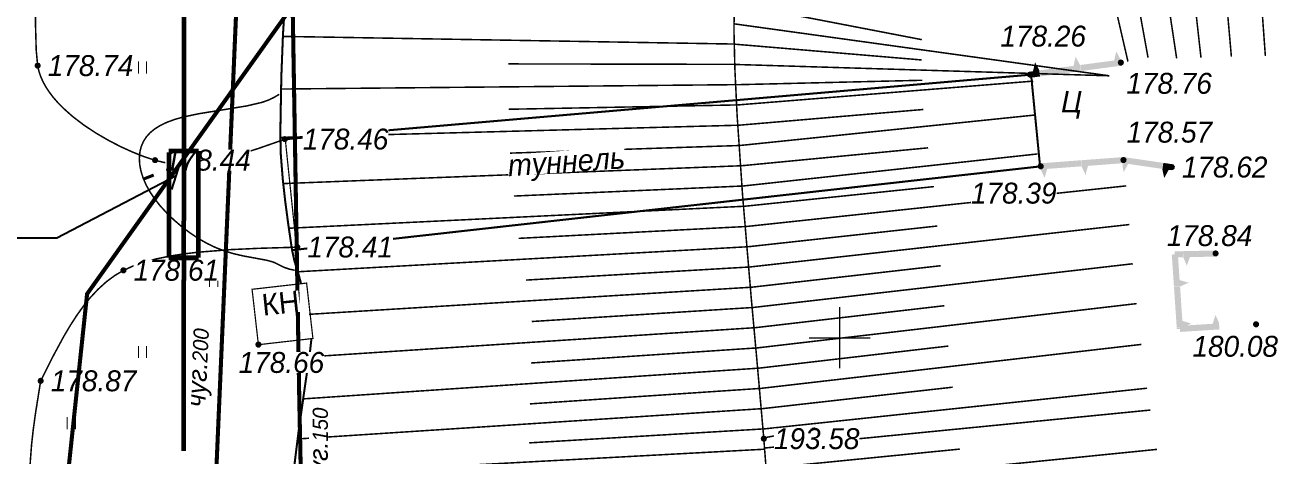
# Model space of a CAD drawing. Header units: millimetres. Extents: x 6735 to 13224, y -12144 to -9633.
# Drawn here: x 12022.8 to 12231.4, y -11669 to -11596.8 of the extents above; entities that cross this region are included whole.
import ezdxf
from ezdxf import colors
from ezdxf.entities.mleader import LeaderData, LeaderLine
from ezdxf.math import Vec2, Vec3

# ---------------------------------------------------------------- set-up
doc = ezdxf.new("R2010")
doc.units = ezdxf.units.MM
for name, pattern in [('Cплошная', [0]), ('Cплошная_0.50', [0]), ('Штриховая 1.5-1.5_0.50', [1.5, 0.75, -0.75]), ('Штриховая 2_0.50', [2, 1, -1])]:
    doc.linetypes.add(name, pattern=pattern)
for name, color, linetype, lineweight in [('КаБель силовой (Вновь)', 1, 'Continuous', 60), ('Линия выноска', 137, 'Continuous', 25), ('Строительный', 251, 'Continuous', 13)]:
    doc.layers.add(name, color=color, linetype=linetype, lineweight=lineweight)
doc.styles.add('Simplex', font='simplex.shx', dxfattribs={"width": 0.7, "oblique": 15})
doc.styles.get("Standard").update_dxf_attribs({"font": 'arial.ttf'})
doc.styles.add('БСАМ курсив малоконтрасный (Бм-431)', font='')
doc.styles.get('БСАМ курсив малоконтрасный (Бм-431)').set_extended_font_data('Bm431', italic=True)
doc.linetypes.add('Водопр', pattern='A,5,-1,["В",БСАМ курсив малоконтрасный (Бм-431),S=2,R=0,X=-1.2,Y=-1],-1,10,-2,10,-2,5', length=36)
doc.linetypes.add('Канализ', pattern='A,5,-1,["К",БСАМ курсив малоконтрасный (Бм-431),S=2,R=0,X=-1,Y=-1],-1,10,-2,10,-2,5', length=36)
doc.linetypes.add('КОНТУР', pattern='A,0,-0.5,[133,ltypeshp.shx,S=0.05,R=0,X=-0.5,Y=0],-0.5', length=1)

# ---------------------------------------------------------------- blocks, each defined once
blk = doc.blocks.new('2011 - 401 трава')
at = {"color": 7, "linetype": 'Continuous', "lineweight": 0, "const_width": 0.1, "flags": 128}
for points in [[(0, 0), (0, 1.2)], [(0.8, 0), (0.8, 1.2)]]:
    blk.add_lwpolyline(points, dxfattribs=at)
blk = doc.blocks.new('118 - 330 отм высот')
blk.add_hatch(color=7).paths.add_polyline_path([(0.098, 0.12), (0.002, 0.155), (-0.095, 0.121), (-0.146, 0.032), (-0.129, -0.069), (-0.05, -0.135), (0.052, -0.136), (0.131, -0.07), (0.149, 0.031)])
at = {"color": 7, "linetype": 'Continuous', "lineweight": 0, "const_width": 0.01, "flags": 128}
blk.add_lwpolyline([(0.098, 0.12), (0.002, 0.155), (-0.095, 0.121), (-0.146, 0.032), (-0.129, -0.069), (-0.05, -0.135), (0.052, -0.136), (0.131, -0.07), (0.149, 0.031), (0.098, 0.12)], close=True, dxfattribs=at)
blk = doc.blocks.new('Крест')
at = {"color": 0, "linetype": 'Continuous', "lineweight": 0, "flags": 128}
for points in [[(0, -1), (0, 1)], [(-1, 0), (1, 0)]]:
    blk.add_lwpolyline(points, dxfattribs=at)
blk = doc.blocks.new('_Oblique')
at = {"color": 0, "lineweight": -2}
blk.add_line((-0.5, -0.5), (0.5, 0.5), dxfattribs=at)

msp = doc.modelspace()

# ---------------------------------------------------------------- hatches: boundary and pattern name
at = {"layer": 'Строительный'}
for points in [[(12199.25813, -11603.57846), (12199.28971, -11603.57426), (12199.3068, -11603.57199), (12199.28366, -11603.5287), (12199.20096, -11603.39), (12198.91143, -11602.90447), (12199.28366, -11603.5287), (12198.59895, -11602.24773), (12198.55618, -11602.16771), (12198.53579, -11602.25612), (12198.25017, -11603.49464), (12198.20939, -11603.67145), (12198.24254, -11603.6791), (12198.20939, -11603.67145), (12198.20652, -11603.68389), (12192.51291, -11604.4405), (12192.64728, -11605.45161), (12199.38802, -11604.55585)], [(12206.04755, -11602.67623), (12206.04691, -11602.67147), (12206.03858, -11602.60878), (12206.03172, -11602.55712), (12206.0303, -11602.54645), (12205.38836, -11601.3455), (12205.34559, -11601.26549), (12205.3252, -11601.35389), (12205.03958, -11602.59241), (12204.9988, -11602.76922), (12204.99593, -11602.78166), (12199.30232, -11603.53827), (12199.43669, -11604.54938), (12206.17743, -11603.65362)], [(12191.00329, -11605.67007), (12192.59861, -11605.45807), (12192.46873, -11604.48069), (12192.5003, -11604.47649), (12192.51739, -11604.47422), (12192.49425, -11604.43092), (12192.46424, -11604.44697), (12192.49425, -11604.43092), (12192.41155, -11604.29223), (12192.12201, -11603.80668), (12192.49425, -11604.43092), (12191.80954, -11603.14996), (12191.76677, -11603.06995), (12191.74639, -11603.15835), (12191.77954, -11603.166), (12191.74639, -11603.15835), (12191.46076, -11604.39687), (12191.41998, -11604.57368), (12191.45313, -11604.58133), (12191.41998, -11604.57368), (12191.41711, -11604.58611), (12190.86893, -11604.65896), (12190.90073, -11604.89826)], [(12192.74392, -11620.96971), (12192.74914, -11621.03913), (12192.75311, -11621.09207), (12192.79128, -11621.16509), (12193.0518, -11621.66349), (12192.75311, -11621.09207), (12192.75396, -11621.10328), (12193.32541, -11622.33702), (12193.36442, -11622.42124), (12193.39041, -11622.33214), (12193.7451, -11621.11596), (12193.79708, -11620.93775), (12193.80073, -11620.92522), (12199.52742, -11620.49495), (12199.451, -11619.47781), (12192.67011, -11619.98729)], [(12199.5749, -11620.45647), (12199.54239, -11620.45892), (12199.52481, -11620.46023), (12199.54592, -11620.50581), (12199.62226, -11620.65185), (12199.88278, -11621.15025), (12199.54592, -11620.50581), (12200.15638, -11621.82378), (12200.18797, -11621.80915), (12200.22138, -11621.81889), (12200.57608, -11620.60272), (12200.62805, -11620.4245), (12200.59464, -11620.41476), (12200.62805, -11620.4245), (12200.6317, -11620.41198), (12206.35839, -11619.9817), (12206.28197, -11618.96457), (12199.50108, -11619.47405)], [(12206.54953, -11619.4559), (12206.51132, -11618.94734), (12206.33205, -11618.9608), (12206.40587, -11619.94323), (12206.37337, -11619.94567), (12206.35578, -11619.94699), (12206.37689, -11619.99257), (12206.40847, -11619.97794), (12206.37689, -11619.99257), (12206.45039, -11620.13318), (12206.37689, -11619.99257), (12206.44838, -11620.14691), (12206.40623, -11620.43485), (12206.40248, -11620.46052), (12206.45164, -11620.64434), (12206.40248, -11620.46052), (12206.39187, -11620.53294), (12206.57142, -11621.36138), (12206.59108, -11621.4521), (12206.63591, -11621.37083), (12207.24784, -11620.26157), (12207.33751, -11620.09903), (12207.34381, -11620.0876), (12213.02609, -11620.91936), (12213.17382, -11619.91011), (12206.62339, -11618.95128)], [(12213.07579, -11620.92663), (12213.04177, -11620.934), (12213.08434, -11621.0932), (12213.22964, -11621.63649), (12213.04177, -11620.934), (12213.34942, -11622.35353), (12213.38343, -11622.34616), (12213.41391, -11622.36297), (12214.02584, -11621.25372), (12214.11551, -11621.09118), (12214.08503, -11621.07436), (12214.11551, -11621.09118), (12214.12181, -11621.07975), (12214.56043, -11621.14395), (12214.59303, -11620.92125), (12214.70816, -11620.13471), (12213.22352, -11619.91739), (12213.08083, -11620.89219), (12213.04858, -11620.88747), (12213.03113, -11620.88492), (12213.04177, -11620.934)], [(12200.19539, -11621.908), (12200.22138, -11621.81889), (12200.18797, -11621.80915), (12200.15638, -11621.82378)], [(12213.41391, -11622.36297), (12213.38343, -11622.34616), (12213.34942, -11622.35353), (12213.36908, -11622.44424)], [(12215.13876, -11634.92597), (12215.14482, -11635.22549), (12214.84591, -11635.24571), (12214.63598, -11635.25991), (12215.00024, -11640.64484), (12215.98391, -11640.5783), (12215.98607, -11640.61013), (12215.98723, -11640.62736), (12216.032, -11640.60702), (12217.35448, -11640.0064), (12217.34039, -11639.97537), (12217.35017, -11639.94273), (12216.13294, -11639.57786), (12215.95886, -11639.52568), (12215.94662, -11639.52201), (12215.68974, -11635.72457), (12216.55762, -11635.707), (12216.53698, -11634.68721), (12215.1345, -11634.71559)], [(12216.60609, -11635.67194), (12216.57419, -11635.67259), (12216.55693, -11635.67293), (12216.57512, -11635.71862), (12216.64192, -11635.86587), (12216.87543, -11636.3806), (12216.57512, -11635.71862), (12217.11253, -11637.06802), (12217.14615, -11637.15244), (12217.17633, -11637.06673), (12217.59835, -11635.86811), (12217.65871, -11635.69669), (12217.66295, -11635.68463), (12221.9735, -11635.5974), (12221.9572, -11634.79239), (12221.95286, -11634.57761), (12216.58614, -11634.68622)], [(12216.44616, -11647.41185), (12216.44831, -11647.44369), (12216.44948, -11647.46091), (12216.49425, -11647.44058), (12217.81673, -11646.83995), (12217.89946, -11646.80238), (12217.81242, -11646.77629), (12217.80264, -11646.80893), (12217.81242, -11646.77629), (12216.59519, -11646.41142), (12216.4211, -11646.35923), (12216.40886, -11646.35557), (12216.02123, -11640.62506), (12215.00355, -11640.6939), (12215.46248, -11647.47839)], [(12217.35017, -11639.94273), (12217.34039, -11639.97537), (12217.35448, -11640.0064), (12217.43722, -11639.96882)], [(12215.50984, -11647.72772), (12215.98833, -11647.69536), (12216.01807, -11648.17402), (12216.01996, -11648.20437), (12222.60447, -11647.7952), (12222.54332, -11646.81118), (12222.54121, -11646.77717), (12222.53586, -11646.69108), (12222.53519, -11646.68031), (12221.97894, -11645.4375), (12221.94182, -11645.35456), (12221.91525, -11645.44146), (12221.94784, -11645.45142), (12221.91525, -11645.44146), (12221.54372, -11646.65667), (12221.49058, -11646.83047), (12221.48685, -11646.84269), (12215.95669, -11647.18634), (12215.97575, -11647.49295), (12215.4658, -11647.52745), (12215.47949, -11647.72977)]]:
    msp.add_hatch(color=7, dxfattribs=at).paths.add_polyline_path(points)

# ---------------------------------------------------------------- linework, layer by layer
at = {"layer": 'Строительный', "linetype": 'Канализ', "const_width": 0.68, "flags": 128}
for points in [[(12057.7419, -11879.3745), (12057.14034, -11847.72711), (12057.62014, -11731.76851), (12053.76233, -11695.79404), (12058.72864, -11581.1034), (12056.43573, -11428.64145), (12058.39611, -11333.21934)], [(12067.74252, -11879.4267), (12067.60131, -11799.70877), (12069.3422, -11690.60481), (12068.68907, -11659.0806), (12066.05862, -11502.42892), (12065.96004, -11334.9784)]]:
    msp.add_lwpolyline(points, dxfattribs=at)
at = {"layer": 'Строительный', "color": 7, "linetype": 'Штриховая 1.5-1.5_0.50', "lineweight": 0, "ltscale": 2, "const_width": 0.255, "flags": 128}
for points in [[(12552.52685, -11398.0383), (12178.44197, -11397.34724), (12155.41071, -11396.91337), (12147.35481, -11396.87452), (12143.04696, -11396.99392), (12141.82936, -11397.15649), (12140.58815, -11397.45015), (12139.31487, -11397.87682), (12137.99486, -11398.44136), (12135.81692, -11399.60417), (12133.25631, -11401.23804), (12131.52636, -11402.42584), (12128.70163, -11404.33592), (12128.06129, -11404.7475), (12121.87719, -11408.77362), (12116.89697, -11412.14775), (12112.47379, -11415.29012), (12107.52552, -11419.05422), (12105.42538, -11420.77604), (12103.57838, -11422.38795), (12099.30794, -11426.4311), (12093.946, -11431.80655), (12088.26834, -11437.71801), (12082.55666, -11443.85628), (12077.17256, -11449.84426), (12072.83476, -11454.89603), (12068.94557, -11459.6858), (12065.28175, -11464.42493), (12061.63006, -11469.41224), (12058.22147, -11474.35729), (12054.88482, -11479.53449), (12051.81196, -11484.67483), (12048.20645, -11490.76944), (12044.17163, -11497.56875), (12041.61373, -11502.03309), (12039.37624, -11506.11329), (12037.37959, -11509.95466), (12035.60418, -11513.59581), (12033.5698, -11518.15885), (12031.88607, -11522.45069), (12030.5456, -11526.49025), (12029.54562, -11530.2861), (12028.71991, -11534.62949), (12027.91822, -11540.23329), (12027.15235, -11547.01661), (12026.44037, -11554.82056), (12025.89016, -11562.1317), (12025.41266, -11569.78557), (12025.02614, -11577.49092), (12024.75015, -11584.8611), (12024.60044, -11591.43743), (12024.58208, -11596.93229), (12024.69584, -11601.06235), (12024.93692, -11603.65924), (12025.13225, -11604.53455), (12025.42398, -11605.41388), (12025.81181, -11606.29632), (12026.29526, -11607.18078), (12026.87391, -11608.0664), (12027.54666, -11608.9514), (12028.31231, -11609.83419), (12029.16913, -11610.71279), (12030.7856, -11612.15499), (12032.63186, -11613.56613), (12034.68681, -11614.92987), (12036.91172, -11616.2204), (12038.85396, -11617.21585), (12040.82525, -11618.11247), (12042.76202, -11618.88115), (12044.57136, -11619.48482), (12046.12303, -11619.85464), (12047.76518, -11620.06724), (12049.50523, -11620.12363), (12051.35466, -11620.0242), (12053.00871, -11619.81895), (12054.76559, -11619.50078), (12056.64409, -11619.06639), (12058.6823, -11618.50704), (12061.8769, -11617.49718), (12066.28212, -11615.96162)], [(12068.35614, -11634.02199), (12061.81794, -11634.21705), (12057.15718, -11634.43359), (12051.63301, -11634.87603), (12049.25429, -11635.16686), (12047.08815, -11635.50895), (12044.76731, -11635.98562), (12042.70035, -11636.54266), (12040.87364, -11637.18376), (12039.27897, -11637.91185), (12037.82454, -11638.7744), (12036.41912, -11639.81943), (12035.05634, -11641.05161), (12033.72717, -11642.47907), (12032.62549, -11643.84173), (12031.53029, -11645.36316), (12030.42978, -11647.05953), (12029.3016, -11648.96521), (12027.63301, -11652.05055), (12025.43915, -11656.41082)], [(12025.43915, -11656.41082), (12024.58318, -11661.75703), (12024.19548, -11664.57948), (12023.91531, -11667.10969), (12023.70577, -11669.87958), (12023.62362, -11672.47524), (12023.66636, -11676.43694), (12023.82287, -11682.45577), (12024.37022, -11696.14042), (12024.73018, -11702.02418), (12025.06746, -11705.26629), (12025.27477, -11706.21422), (12025.57275, -11707.17884), (12025.96343, -11708.16696), (12026.45143, -11709.19034), (12027.41314, -11710.87641), (12028.72864, -11712.86369), (12029.64557, -11714.16646), (12031.20533, -11716.41461), (12040.17771, -11729.64748), (12059.09088, -11757.43094), (12082.97444, -11792.48968)]]:
    msp.add_lwpolyline(points, dxfattribs=at)
at = {"layer": 'Строительный', "color": 7, "linetype": 'КОНТУР', "lineweight": 0, "ltscale": 2, "const_width": 0.34, "flags": 128}
for points in [[(12121.69352, -11483.65153), (12113.25049, -11493.04578), (12104.3072, -11503.09116), (12097.77879, -11510.64487), (12094.16362, -11514.80645), (12092.67535, -11516.49177), (12089.89195, -11519.76096), (12087.77108, -11522.50153), (12086.59574, -11524.1956), (12085.57007, -11525.83944), (12084.68031, -11527.45516), (12083.91957, -11529.05549), (12083.04669, -11531.18821), (12081.9133, -11534.18471), (12079.0708, -11542.21684), (12075.80056, -11552.02714), (12072.76232, -11561.66789), (12071.24469, -11566.75003), (12069.96886, -11571.25415), (12068.95955, -11575.09278), (12068.22909, -11578.21872), (12067.68021, -11581.10453), (12067.19306, -11584.32509), (12066.76818, -11587.87679), (12066.4061, -11591.7553), (12065.97743, -11598.25597), (12065.69403, -11605.50651), (12065.54242, -11613.95436), (12065.52638, -11615.29678), (12065.61145, -11618.58912), (12065.94109, -11622.72293), (12066.33184, -11626.22842), (12066.8483, -11630.14194), (12067.33157, -11633.44689), (12067.4898, -11634.5184), (12067.89114, -11636.33411), (12068.29486, -11637.64737), (12068.44522, -11638.12165), (12068.94483, -11639.92178), (12069.00174, -11640.13669)], [(12070.72884, -11649.33103), (12070.5229, -11651.21382), (12069.85705, -11655.86164), (12069.65506, -11657.23901), (12068.57296, -11664.91328), (12067.79541, -11671.18418), (12067.3666, -11675.31593), (12067.06408, -11679.01205), (12066.88657, -11682.28817), (12066.83392, -11685.14822), (12066.90031, -11688.48926), (12067.07883, -11693.04186), (12067.76075, -11705.5145), (12068.61134, -11718.50073), (12069.60886, -11732.19481), (12070.49327, -11743.15164), (12071.11211, -11749.59468), (12071.67014, -11753.29887), (12072.46821, -11757.12058), (12073.41921, -11760.75935), (12074.57939, -11764.5182), (12075.81605, -11768.04312), (12077.23636, -11771.70193), (12078.95976, -11775.82518), (12080.71093, -11779.77096), (12082.97412, -11784.51783), (12085.22921, -11788.85318), (12086.56836, -11791.2381), (12087.89668, -11793.46062), (12089.21217, -11795.51739), (12090.5133, -11797.40603), (12093.66942, -11801.5858), (12097.49787, -11806.27258), (12101.84247, -11811.26764), (12106.39716, -11816.21204), (12111.23886, -11821.16024), (12115.85258, -11825.55601), (12120.6176, -11829.99728), (12127.17925, -11836.10524), (12130.99865, -11839.54545), (12134.47151, -11842.55489), (12137.70448, -11845.22583), (12140.72731, -11847.5824), (12144.41018, -11850.22497), (12147.79053, -11852.37092), (12149.37199, -11853.26069), (12150.88202, -11854.02888), (12152.32142, -11854.67591), (12153.69072, -11855.20201), (12155.05133, -11855.62214), (12156.50855, -11855.96653), (12158.06357, -11856.23547), (12159.71813, -11856.42925), (12161.47306, -11856.54807), (12163.33283, -11856.59235), (12165.30158, -11856.56217), (12167.38625, -11856.45745), (12170.47143, -11856.18959), (12173.84588, -11855.77437), (12177.56119, -11855.20771), (12182.10282, -11854.41572), (12183.7149, -11854.12184), (12189.85752, -11853.05824), (12191.87022, -11852.79011), (12193.49257, -11852.65177), (12201.77299, -11852.28724), (12210.05845, -11852.02603), (12218.34644, -11851.81647)]]:
    msp.add_lwpolyline(points, dxfattribs=at)
at = {"layer": 'Строительный', "color": 7, "linetype": 'Cплошная_0.50', "lineweight": 0, "flags": 128}
for points, const_width in [([(12146.38495, -11665.93858), (12146.39637, -11666.09012), (12146.44165, -11666.694), (12147.59851, -11681.59548), (12148.33513, -11689.96441), (12149.05804, -11697.08009), (12149.95111, -11704.3668), (12150.87556, -11710.28525), (12152.04839, -11716.56088), (12153.13825, -11721.79397), (12154.59296, -11727.81572), (12155.35337, -11730.56355), (12156.14261, -11733.16125), (12157.1066, -11736.02345), (12158.11918, -11738.70936), (12159.18388, -11741.22832), (12160.30325, -11743.58633), (12161.55554, -11745.93608), (12162.99667, -11748.38671), (12164.61444, -11750.91737), (12166.39075, -11753.49973), (12168.13057, -11755.873), (12169.96044, -11758.23035), (12171.85351, -11760.53716), (12173.7764, -11762.75272), (12175.62418, -11764.7628), (12177.43024, -11766.61034), (12179.15883, -11768.25879), (12180.77584, -11769.6756), (12182.3569, -11770.92144), (12184.04569, -11772.11533), (12185.83401, -11773.25148), (12187.71214, -11774.32369), (12189.60086, -11775.2926), (12191.5523, -11776.19051), (12193.55466, -11777.012), (12195.59509, -11777.75179), (12197.63665, -11778.3981), (12199.68881, -11778.95552), (12201.73793, -11779.42034), (12203.77042, -11779.78948), (12205.87796, -11780.04314), (12208.55612, -11780.22561), (12211.81682, -11780.33776), (12215.69048, -11780.38068), (12213.75365, -11780.35922), (12239.36793, -11779.91556), (12234.17106, -11780.03491), (12244.5648, -11779.79621), (12254.72403, -11779.62771), (12259.69392, -11779.50897), (12264.88256, -11779.38528), (12275.0419, -11779.22003), (12292.29053, -11779.19284), (12296.47671, -11779.19358), (12316.91639, -11779.18742), (12338.72019, -11779.08913), (12343.38983, -11779.04004), (12355.71652, -11778.90118), (12372.71137, -11778.59), (12381.52127, -11778.32392), (12389.69264, -11777.98576), (12409.33517, -11776.97166), (12420.61212, -11776.28664), (12430.11983, -11775.60951), (12439.31221, -11774.7936), (12442.87494, -11774.39283), (12445.74359, -11773.99741), (12451.25615, -11773.00418), (12456.79564, -11771.74002), (12462.31449, -11770.21183), (12467.658, -11768.45836), (12470.304, -11767.47998), (12472.86902, -11766.45397), (12475.34296, -11765.38438), (12477.71688, -11764.27507), (12480.10951, -11763.06982), (12482.54352, -11761.75981), (12484.98758, -11760.36189), (12487.41084, -11758.89371), (12489.85764, -11757.32444), (12492.22092, -11755.71863), (12494.47356, -11754.09473), (12496.59305, -11752.46897), (12498.69339, -11750.74259), (12500.59958, -11749.04692), (12502.29605, -11747.39579), (12503.7716, -11745.80016), (12505.07185, -11744.19822), (12506.31369, -11742.44662), (12507.50084, -11740.54017), (12508.63863, -11738.47031), (12509.56273, -11736.59301), (12510.46207, -11734.58024), (12511.34347, -11732.41686), (12512.21953, -11730.0721), (12513.50635, -11726.28585), (12515.02225, -11721.41936), (12516.3586, -11716.59434), (12517.79955, -11710.60469), (12519.23059, -11703.94086), (12520.57172, -11696.9889), (12521.79242, -11689.84651), (12522.74803, -11683.2881), (12523.56736, -11676.03395), (12524.50445, -11665.87361), (12526.21522, -11644.17326), (12526.96093, -11634.00955), (12527.587, -11625.48794), (12528.05287, -11619.86456), (12528.81827, -11611.64471), (12529.04449, -11609.26215), (12529.89403, -11599.84177), (12530.38947, -11593.02808), (12530.57472, -11589.19998), (12530.63693, -11585.9839), (12530.57701, -11583.33059), (12530.39432, -11581.21819), (12530.05889, -11579.24615), (12529.56854, -11577.22708), (12528.92518, -11575.16902), (12528.13198, -11573.08213), (12527.27025, -11571.13944), (12526.28931, -11569.19286), (12525.19519, -11567.25437), (12523.99603, -11565.33845), (12522.78118, -11563.57119), (12521.49217, -11561.85239), (12520.14049, -11560.19739), (12518.73976, -11558.6229), (12517.34391, -11557.21116), (12515.79276, -11555.81331), (12514.08653, -11554.42954), (12512.22539, -11553.05999), (12510.45483, -11551.86356), (12508.56372, -11550.67822), (12506.55188, -11549.50385), (12504.41869, -11548.3401), (12500.50839, -11546.38331), (12496.22832, -11544.44782), (12491.07364, -11542.31543), (12485.51964, -11540.17862), (12478.35006, -11537.64464), (12471.56008, -11535.50075), (12467.65759, -11534.40274), (12463.9811, -11533.47735), (12460.54579, -11532.72839), (12457.36131, -11532.15792), (12454.04991, -11531.7024), (12450.22644, -11531.2972), (12445.8708, -11530.94014), (12440.94362, -11530.62797), (12431.99869, -11530.22235), (12420.79883, -11529.8845), (12411.28283, -11529.665), (12400.64596, -11529.41498), (12390.35977, -11529.18679), (12377.65395, -11528.98397), (12350.09398, -11528.70556), (12323.33842, -11528.59153), (12297.14318, -11528.62136), (12270.94779, -11528.81466), (12259.01842, -11529.00235), (12249.65005, -11529.24345), (12243.40579, -11529.44095), (12231.50784, -11529.8363), (12221.5791, -11530.28572), (12213.38086, -11530.82646), (12208.90071, -11531.22571), (12204.87196, -11531.67627), (12201.26661, -11532.18127), (12198.06959, -11532.74287), (12196.54165, -11533.04306), (12189.63142, -11534.43621), (12184.52194, -11535.59357), (12180.72993, -11536.58137), (12177.29764, -11537.61068), (12174.15761, -11538.70181), (12171.2817, -11539.86481), (12168.09413, -11541.3968), (12166.63018, -11542.21101), (12165.25018, -11543.05875), (12163.95229, -11543.94121), (12162.73576, -11544.85892), (12161.59963, -11545.81263), (12160.54317, -11546.80293), (12158.41746, -11549.10956), (12156.29427, -11551.80672), (12154.20094, -11554.85978), (12152.16887, -11558.22304), (12150.28466, -11561.73557), (12148.51894, -11565.43388), (12146.90068, -11569.25729), (12145.45627, -11573.14341), (12144.17048, -11577.16015), (12143.1151, -11581.11484), (12142.30561, -11584.94921), (12141.75214, -11588.61511), (12141.58316, -11590.42791), (12141.4689, -11592.55517), (12141.40446, -11597.75561), (12141.55864, -11604.22346), (12141.93199, -11611.98254), (12142.863, -11625.57149), (12144.31121, -11642.72372), (12145.17155, -11652.16343), (12146.38048, -11665.87964)], 0.255), ([(12159.26403, -11548.14373), (12157.45627, -11550.28171), (12155.65915, -11552.69086), (12153.89018, -11555.34772), (12152.16887, -11558.22304), (12150.28466, -11561.73557), (12148.51894, -11565.43388), (12146.90068, -11569.25729), (12145.45627, -11573.14341), (12144.17048, -11577.16015), (12143.1151, -11581.11484), (12142.30561, -11584.94921), (12141.75214, -11588.61511), (12141.58316, -11590.42791), (12141.4689, -11592.55517), (12141.40446, -11597.75561), (12141.55864, -11604.22346), (12141.93199, -11611.98254), (12142.863, -11625.57149), (12144.31121, -11642.72372), (12145.17155, -11652.16343), (12146.39637, -11666.09012), (12146.44165, -11666.694), (12147.59851, -11681.59548), (12148.33513, -11689.96441), (12149.05804, -11697.08009), (12149.95111, -11704.3668), (12150.87556, -11710.28525), (12152.04839, -11716.56088), (12153.13825, -11721.79397), (12154.59296, -11727.81572), (12155.35337, -11730.56355), (12156.14261, -11733.16125), (12157.1066, -11736.02345), (12158.11918, -11738.70936), (12159.18388, -11741.22832), (12160.30325, -11743.58633), (12161.55554, -11745.93608), (12162.99667, -11748.38671), (12164.61444, -11750.91737), (12166.39075, -11753.49973), (12168.13057, -11755.873), (12169.96044, -11758.23035), (12171.85351, -11760.53716), (12173.7764, -11762.75272), (12175.62418, -11764.7628), (12177.43024, -11766.61034), (12179.15883, -11768.25879), (12180.77584, -11769.6756), (12182.3569, -11770.92144), (12184.04569, -11772.11533), (12185.83401, -11773.25148), (12187.71214, -11774.32369), (12189.60086, -11775.2926), (12191.5523, -11776.19051), (12193.55466, -11777.012), (12195.59509, -11777.75179), (12197.63665, -11778.3981), (12199.68881, -11778.95552), (12201.73793, -11779.42034), (12203.77042, -11779.78948), (12205.87796, -11780.04314), (12208.55612, -11780.22561), (12211.81682, -11780.33776), (12215.69048, -11780.38068), (12217.07486, -11780.37988)], 0.255), ([(12068.21466, -11633.90735), (12066.36788, -11616.09244)], 0.204)]:
    msp.add_lwpolyline(points, dxfattribs=dict(at, const_width=const_width))
at = {"layer": 'Строительный', "color": 7, "linetype": 'Cплошная', "lineweight": 0, "const_width": 0.255, "flags": 128}
for points in [[(12211.5495, -11530.97873), (12219.51866, -11602.30067)], [(12218.33075, -11530.47622), (12224.60682, -11602.15969)], [(12225.12058, -11530.10574), (12230.28756, -11602.03694)], [(12198.07071, -11532.74265), (12210.66709, -11602.32955)], [(12204.7869, -11531.68694), (12215.45302, -11602.44473)], [(12191.40098, -11534.06721), (12207.30277, -11602.95377)], [(12141.44561, -11593.24417), (12172.8243, -11599.29434)], [(12141.39986, -11596.64374), (12204.20299, -11605.34451)], [(12141.43663, -11600.03068), (12065.95239, -11598.74859)], [(12141.43689, -11600.04348), (12172.81994, -11602.694)], [(12141.53029, -11603.42936), (12103.64661, -11603.35421)], [(12141.53072, -11603.44216), (12204.20299, -11605.34451)], [(12141.66652, -11606.83943), (12172.93475, -11606.09197)], [(12141.83485, -11610.23525), (12191.45377, -11606.23304)], [(12141.66594, -11606.82664), (12065.64288, -11607.55747)], [(12141.83416, -11610.22246), (12103.70228, -11610.94529)], [(12142.02928, -11613.62968), (12173.06656, -11610.97902)], [(12142.24516, -11617.02281), (12191.88924, -11611.89142)], [(12142.0285, -11613.6169), (12065.5236, -11615.66034)], [(12142.24431, -11617.01004), (12103.95814, -11618.28457)], [(12142.47898, -11620.41476), (12173.88539, -11617.39614)], [(12142.72801, -11623.80562), (12192.17957, -11618.42032)], [(12142.47807, -11620.40199), (12066.00818, -11623.38177)], [(12142.72705, -11623.79286), (12104.58652, -11625.46822)], [(12142.99004, -11627.19551), (12174.8497, -11623.88571)], [(12143.26324, -11630.58452), (12207.00877, -11623.76534)], [(12142.98904, -11627.18275), (12066.94961, -11630.85519)], [(12143.26219, -11630.57176), (12105.37643, -11632.54818)], [(12143.54601, -11633.97274), (12175.41018, -11630.47972)], [(12143.83695, -11637.36026), (12207.54157, -11630.23377)], [(12143.54493, -11633.95998), (12068.44955, -11638.13545)], [(12143.83584, -11637.34751), (12106.62771, -11639.52932)], [(12144.13475, -11640.74719), (12175.97766, -11637.12572)], [(12144.43811, -11644.13364), (12208.11656, -11636.79774)], [(12144.13361, -11640.73444), (12070.32115, -11645.25864)], [(12144.74569, -11647.5197), (12176.58949, -11643.81777)], [(12145.05595, -11650.90551), (12208.77432, -11643.46297)], [(12144.43696, -11644.12089), (12107.59489, -11646.46269)], [(12144.74452, -11647.50695), (12070.3635, -11652.37261)], [(12145.67621, -11657.67716), (12209.54709, -11650.29222)], [(12145.05478, -11650.89276), (12107.45204, -11653.40361)], [(12145.36701, -11654.29125), (12177.25534, -11650.5699)], [(12145.36584, -11654.2785), (12069.33964, -11659.40892)], [(12145.67506, -11657.66441), (12107.26558, -11660.24666)], [(12145.97927, -11661.06363), (12177.98702, -11657.4515)], [(12146.26773, -11664.45136), (12210.51164, -11657.62095)], [(12145.97815, -11661.05087), (12068.41449, -11666.1158)], [(12146.51212, -11667.63381), (12211.05456, -11661.27753)], [(12146.26669, -11664.4386), (12107.15275, -11666.77185)], [(12146.38495, -11665.93858), (12155.03976, -11664.26856)], [(12146.38048, -11665.87964), (12146.71207, -11665.87546)], [(12146.38048, -11665.87964), (12146.4437, -11665.90195)], [(12146.38048, -11665.87964), (12146.43493, -11665.88861)], [(12146.38495, -11665.93858), (12146.54023, -11665.87763)], [(12146.38495, -11665.93858), (12146.4302, -11665.89719)], [(12146.38495, -11665.93858), (12146.42187, -11665.91556)], [(12146.52673, -11667.82863), (12067.69471, -11672.0898)], [(12146.76734, -11671.02422), (12179.17771, -11667.80999)], [(12147.02622, -11674.41435), (12212.15491, -11667.85845)]]:
    msp.add_lwpolyline(points, dxfattribs=at)
at = {"layer": 'Строительный', "color": 7, "linetype": 'Штриховая 2_0.50', "lineweight": 0, "ltscale": 2, "const_width": 0.33999, "flags": 128}
for points in [[(12066.28212, -11615.96162), (12190.93611, -11605.16452)], [(12067.4898, -11634.5184), (12192.70832, -11620.49586)]]:
    msp.add_lwpolyline(points, dxfattribs=at)
at = {"layer": 'Строительный', "color": 7, "linetype": 'Штриховая 2_0.50', "lineweight": 0, "const_width": 0.33999, "flags": 128}
msp.add_lwpolyline([(12191.11694, -11605.29542), (12192.60644, -11620.48987)], dxfattribs=at)
at = {"layer": 'Строительный', "color": 34, "linetype": 'Continuous', "lineweight": 0, "true_color": 0xa55200, "const_width": 0.51, "flags": 128}
msp.add_lwpolyline([(12042.6441, -11622.62686), (12044.34455, -11621.95736)], dxfattribs=at)
at = {"layer": 'Строительный', "color": 7, "linetype": 'Cплошная_0.50', "lineweight": 0, "const_width": 0.204, "flags": 128}
msp.add_lwpolyline([(12060.80254, -11641.07126), (12061.85924, -11650.34202), (12070.97982, -11649.30243), (12069.92311, -11640.03167), (12060.80254, -11641.07126)], close=True, dxfattribs=at)

# ---------------------------------------------------------------- block references
at = {"layer": 'Строительный', "color": 7, "zscale": 3.4}
for name, p, xscale, yscale in [('118 - 330 отм высот', (12024.93692, -11603.65924, 607.7262), 3.4, 3.4), ('2011 - 401 трава', (12041.79612, -11604.97934), 1.7, 1.7), ('118 - 330 отм высот', (12206.11025, -11603.14806, 607.78452), 3.4, 3.4), ('118 - 330 отм высот', (12190.93611, -11605.16452, 606.08998), 3.4, 3.4), ('118 - 330 отм высот', (12066.28212, -11615.96162, 606.7572), 3.4, 3.4), ('118 - 330 отм высот', (12206.54953, -11619.4559, 607.12728), 3.4, 3.4), ('118 - 330 отм высот', (12044.57136, -11619.48482, 606.7096), 3.4, 3.4), ('118 - 330 отм высот', (12192.70832, -11620.49586, 606.5213), 3.4, 3.4), ('118 - 330 отм высот', (12214.63429, -11620.63933, 607.31987), 3.4, 3.4), ('118 - 330 отм высот', (12068.35614, -11634.02199, 606.5838), 3.4, 3.4), ('118 - 330 отм высот', (12221.96318, -11635.08751, 608.05531), 3.4, 3.4), ('118 - 330 отм высот', (12039.27897, -11637.91185, 607.2672), 3.4, 3.4), ('2011 - 401 трава', (12053.69612, -11640.67934), 1.7, 1.7), ('118 - 330 отм высот', (12228.72843, -11646.94294, 612.2618), 3.4, 3.4), ('118 - 330 отм высот', (12061.85924, -11650.34202, 607.4372), 3.4, 3.4), ('2011 - 401 трава', (12041.79612, -11652.57934), 1.7, 1.7), ('118 - 330 отм высот', (12025.43915, -11656.41082, 608.1716), 3.4, 3.4), ('2011 - 401 трава', (12029.89612, -11664.47934), 1.7, 1.7), ('118 - 330 отм высот', (12146.39637, -11666.09012, 658.1856), 3.4, 3.4)]:
    msp.add_blockref(name, p, dxfattribs=dict(at, xscale=xscale, yscale=yscale))
at = {"layer": 'Строительный', "color": 136, "true_color": 0x008080, "xscale": 5.1, "yscale": 5.1, "zscale": 3.4}
msp.add_blockref('Крест', (12159.09612, -11649.17934), dxfattribs=at)

# ---------------------------------------------------------------- next in the draw order: texts
at = {"layer": 'Строительный', "color": 7, "char_height": 3.4976004, "attachment_point": 4, "bg_fill": 3, "box_fill_scale": 1, "bg_fill_color": 256}
for s, insert, bg_fill_transparency in [('{\\fD431|c1|b0|i1;\\l\\C0;178.26}', (12185.96952, -11598.73116), 4264837), ('{\\fD431|c1|b0|i1;\\l\\C0;178.74}', (12026.63692, -11603.65924), 4263252), ('{\\fD431|c1|b0|i1;\\l\\C0;178.76}', (12207.03476, -11606.6259), 4265197), ('{\\fD431|c1|b0|i1;\\l\\C0;178.46}', (12069.28886, -11615.95912), 4263432), ('{\\fD431|c1|b0|i1;\\l\\C0;178.57}', (12207.07696, -11614.80279), 4264112), ('{\\fD431|c1|b0|i1;\\l\\C0;178.44}', (12046.27136, -11619.48482), 4264107), ('{\\fD431|c1|b0|i1;\\l\\C0;178.62}', (12216.33429, -11620.63933), 4265127), ('{\\fD431|c1|b0|i1;\\l\\C0;178.39}', (12181.05037, -11625.00346), 4263817), ('{\\fD431|c1|b0|i1;\\l\\C0;178.84}', (12213.80817, -11632.11428), 4264047), ('{\\fD431|c1|b0|i1;\\l\\C0;178.41}', (12070.05614, -11634.02199), 4264562), ('{\\fD431|c1|b0|i1;\\l\\C0;178.61}', (12040.97897, -11637.91185), 4263372), ('{\\fD431|c1|b0|i1;\\l\\C0;180.08}', (12218.09842, -11650.63206), 4265397), ('{\\fD431|c1|b0|i1;\\l\\C0;178.66}', (12058.55923, -11653.33671), 4264437), ('{\\fD431|c1|b0|i1;\\l\\C0;178.87}', (12027.13915, -11656.41082), 4263257), ('{\\fD431|c1|b0|i1;\\l\\C0;193.58}', (12148.09637, -11666.09012), 4264862)]:
    msp.add_mtext(s, dxfattribs=dict(at, insert=insert, bg_fill_transparency=bg_fill_transparency))
at = {"layer": 'Строительный', "color": 7, "bg_fill": 3, "box_fill_scale": 1, "bg_fill_color": 256}
for s, insert, char_height, attachment_point, rotation, bg_fill_transparency in [('{\\fBm431|c1|b0|i1;\\l\\C0;Ц}', (12196.17966, -11607.84528), 3.5970912, 1, 358.9774567, 4267287), ('{\\fBm431|c1|b0|i1;\\l\\C0;туннель}', (12103.45334, -11618.57334), 3.5970912, 1, 4.0221636, 4267257), ('{\\fP131|c1|b0|i0;\\l\\C0;КН}', (12062.26619, -11641.90719), 3.5970912, 1, 5.9448089, 4267387), ('{\\fBm431|b0|i1|c204|p18;\\C0;чуг.\\H0.81292x;2\\fBm431|b0|i1|c0|p18;00}', (12053.919, -11660.89526), 3.1368298, 7, 87.310834, 0), ('{\\fBm431|b0|i1|c204|p18;\\C0;чуг.\\H0.81292x;15\\fBm431|b0|i1|c0|p18;0}', (12074.38964, -11674.06852), 3.1368298, 7, 89.7786965, 0)]:
    msp.add_mtext(s, dxfattribs=dict(at, insert=insert, char_height=char_height, attachment_point=attachment_point, rotation=rotation, bg_fill_transparency=bg_fill_transparency))

# ---------------------------------------------------------------- next in the draw order: linework, layer by layer
at = {"layer": 'КаБель силовой (Вновь)'}
for p, q in [((12049.37424, -11576.64005), (12049.35716, -11668.11569)), ((12051.86472, -11617.96722), (12046.89099, -11617.96722)), ((12046.89099, -11618.19833), (12046.89099, -11635.76176)), ((12051.86472, -11635.76176), (12051.86472, -11617.96722)), ((12046.89099, -11635.76176), (12051.86472, -11635.76176))]:
    msp.add_line(p, q, dxfattribs=at)
at = {"layer": 'Строительный', "linetype": 'Водопр', "const_width": 0.68, "flags": 128}
msp.add_lwpolyline([(12009.60303, -11864.32352), (12033.20828, -11641.84692), (12178.32064, -11438.33878)], dxfattribs=at)
at = {"layer": 'Строительный', "color": 34, "linetype": 'Cплошная_0.50', "lineweight": 0, "true_color": 0xa55200, "const_width": 0.255, "elevation": 606.9, "flags": 128}
msp.add_lwpolyline([(12067.93576, -11637.88516), (12067.00499, -11637.68763), (12066.11268, -11637.38503), (12065.23438, -11636.94592), (12064.38987, -11636.5317), (12063.31819, -11636.22418), (12061.4823, -11635.88289), (12059.37865, -11635.49937), (12057.72995, -11635.11774), (12056.20211, -11634.66081), (12054.78917, -11634.12251), (12053.38362, -11633.456), (12051.95598, -11632.64756), (12050.53004, -11631.71065), (12049.13477, -11630.66423), (12047.79728, -11629.5281), (12046.55349, -11628.33222), (12045.43403, -11627.10607), (12044.46587, -11625.87916), (12043.70275, -11624.73621), (12043.07101, -11623.58968), (12042.57544, -11622.44825), (12042.22051, -11621.32213), (12042.00941, -11620.22042), (12041.94515, -11619.15699), (12042.02848, -11618.14411), (12042.25838, -11617.19448), (12042.623, -11616.33807), (12043.12534, -11615.55836), (12043.76875, -11614.85019), (12044.55724, -11614.20912), (12045.49585, -11613.63112), (12046.59008, -11613.11286), (12047.84645, -11612.65124), (12049.27251, -11612.24348), (12051.90237, -11611.68757), (12055.84305, -11611.05046), (12059.95011, -11610.37737), (12062.44118, -11609.79448), (12063.44329, -11609.44398), (12064.37071, -11609.01408), (12065.30923, -11608.47127), (12065.34146, -11608.45007)], dxfattribs=at)

# ---------------------------------------------------------------- next in the draw order: leaders
at = {"layer": 'Линия выноска'}
ml = msp.add_multileader_mtext('Standard', dxfattribs=at)
ml.set_content('Прокол под дорогой', color=2, style='Simplex')
ml.set_leader_properties()
ml.set_arrow_properties(name='OBLIQUE')
ml.build(insert=Vec2(0, 0))
ml.multileader.update_dxf_attribs({"text_left_attachment_type": 6, "text_right_attachment_type": 6, "dogleg_length": 1, "arrow_head_size": 3.4})
ctx = ml.context
ctx.base_point, ctx.char_height, ctx.arrow_head_size, ctx.landing_gap_size, ctx.plane_origin = Vec3(11896.61511, -11632.49709), 10.2, 3.4, 6.8, Vec3(11953.75451, -11643.97757)
ctx.left_attachment, ctx.right_attachment, ctx.text_align_type = 6, 6, 2
notes = []
notes.append((ctx, [(1, (1, 1, 0), (12028.15776, -11632.49709), (-1, 0), 3.4, [(0, [(12048.12793, -11622.07332)], 0, [])])]))
ctx.mtext.insert, ctx.mtext.alignment, ctx.mtext.flow_direction = Vec3(12017.95776, -11618.89709), 3, 5
for ctx, leaders in notes:
    for number, flags, end, landing, length, lines in leaders:
        leader = LeaderData()
        leader.index, (leader.has_last_leader_line, leader.has_dogleg_vector, leader.attachment_direction) = number, flags
        leader.last_leader_point, leader.dogleg_vector, leader.dogleg_length = Vec3(end), Vec3(landing), length
        for number, points, colour, breaks in lines:
            line = LeaderLine()
            line.index, line.vertices, line.color, line.breaks = number, Vec3.list(points), colors.encode_raw_color(colour), breaks
            leader.lines.append(line)
        ctx.leaders.append(leader)

doc.saveas('drawing.dxf')
